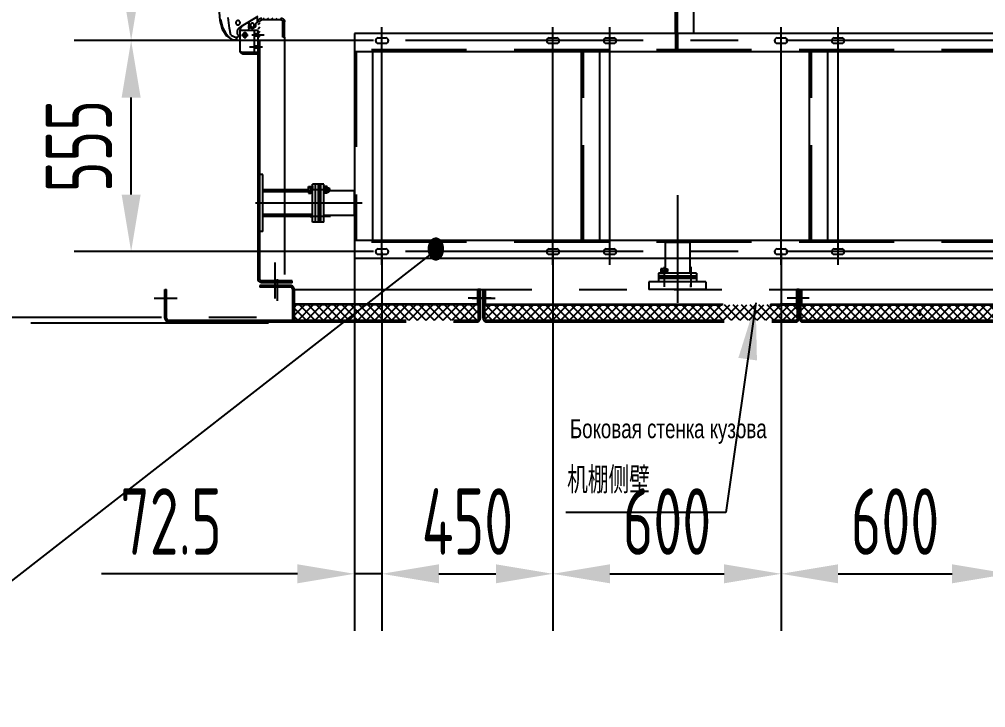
# Model space of a CAD drawing. Header units: millimetres. Extents: x 1934 to 22934, y 25951 to 41379.
# Drawn here: x 6474 to 9016, y 34630 to 36441 of the extents above; entities that cross this region are included whole.
import ezdxf
from ezdxf.enums import TextEntityAlignment as Align

# ---------------------------------------------------------------- set-up
doc = ezdxf.new("R2010")
doc.units = ezdxf.units.MM
doc.header["$LTSCALE"] = 500
for name, pattern in [('F', [0.75, 0.5, -0.25]), ('G', [2, 1.25, -0.25, 0.25, -0.25]), ('K', [2.5, 1.25, -0.25, 0.25, -0.25, 0.25, -0.25])]:
    doc.linetypes.add(name, pattern=pattern)
for name, color, linetype in [('01', 7, 'Continuous'), ('02', 1, 'Continuous'), ('04', 2, 'F'), ('05', 4, 'G'), ('07', 6, 'K'), ('08', 1, 'Continuous')]:
    doc.layers.add(name, color=color, linetype=linetype)
doc.styles.get("Standard").update_dxf_attribs({"font": 'isocp', "width": 0.707, "bigfont": 'intecad.shx'})
doc.dimstyles.new('INTE', dxfattribs={"dimscale": 50, "dimtxt": 3.5, "dimasz": 3, "dimexe": 3, "dimexo": 0, "dimgap": 1, "dimtad": 1, "dimdsep": 46, "dimtxsty": 'Standard', "dimcen": 0, "dimclrd": 1, "dimclre": 1, "dimclrt": 3, "dimadec": 0, "dimazin": 0, "dimtfac": 1, "dimtmove": 0, "dimatfit": 0, "dimfxl": 1, "dimarcsym": 0})
pattern_1 = [(45, (32201.197, -1405.669), (-11.22532, 11.22532), []), (135, (32201.197, -1405.669), (-11.22532, -11.22532), [])]

# ---------------------------------------------------------------- blocks, each defined once
blk = doc.blocks.new('CB')
at = {"layer": '07', "linetype": 'K'}
h = blk.add_hatch(dxfattribs=at)
h.set_pattern_fill('ANSI37', color=6, scale=5, style=0)
h.set_pattern_definition([(135, (35550.628, -1405.669), (11.22532, 11.22532), []), (45, (35550.628, -1405.669), (11.22532, -11.22532), [])])
edge = h.paths.add_edge_path()
edge.add_line((33382.4, -2.9), (33382.4, -42.9))
edge.add_line((33382.4, -42.9), (33862.9, -42.9))
edge.add_arc((33862.9, -37.9), 5, 270, 360)
edge.add_line((33867.9, -37.9), (33867.9, -2.9))
edge.add_line((33867.9, -2.9), (33382.4, -2.9))
h = blk.add_hatch(dxfattribs=at)
h.set_pattern_fill('ANSI37', color=6, scale=5, style=0)
h.set_pattern_definition(pattern_1)
h.paths.add_polyline_path([(34706.9, -2.9), (33883.9, -2.9), (33883.9, -37.9, 0.414214), (33888.9, -42.9), (34701.9, -42.9, 0.414214), (34706.9, -37.9)])
h = blk.add_hatch(dxfattribs=at)
h.set_pattern_fill('ANSI37', color=6, scale=5, style=0)
h.set_pattern_definition(pattern_1)
h.paths.add_polyline_path([(35536.9, -2.9), (34715.9, -2.9), (34715.9, -37.9, 0.414214), (34720.9, -42.9), (35531.9, -42.9, 0.414214), (35536.9, -37.9)])
at = {"layer": '07', "color": 6, "linetype": 'K'}
for p, q in [((33337.4, 64.7), (33337.4, 8)), ((33042.4, -37.9), (33042.4, 38.2)), ((33042.4, 38.2), (33046.9, 38.2)), ((33046.9, -37.9), (33046.9, 38.2)), ((33292.4, 48.2), (33292.4, 43.7)), ((33372.9, 48.2), (33292.4, 48.2)), ((33372.9, 43.7), (33292.4, 43.7)), ((33377.9, 38.7), (33377.9, -42.9)), ((33382.4, 38.7), (33382.4, -42.9)), ((33382.4, 38.2), (38771.9, 38.2)), ((33865.9, -0.9), (33865.9, 38.2)), ((33867.9, 38.2), (33865.9, 38.2)), ((33867.9, -37.9), (33867.9, 38.2)), ((33872.4, 38.2), (33867.9, 38.2)), ((33872.4, -37.9), (33872.4, 38.2)), ((33879.4, 38.2), (33883.9, 38.2)), ((33879.4, -37.9), (33879.4, 38.2)), ((33883.9, -37.9), (33883.9, 38.2)), ((33883.9, 38.2), (33885.9, 38.2)), ((33885.9, -0.9), (33885.9, 38.2)), ((34704.9, -0.9), (34704.9, 38.2)), ((34706.9, 38.2), (34704.9, 38.2)), ((34711.4, 38.2), (34706.9, 38.2)), ((34706.9, -37.9), (34706.9, 38.2)), ((34711.4, -37.9), (34711.4, 38.2)), ((34711.4, 38.2), (34715.9, 38.2)), ((34711.4, -37.9), (34711.4, 38.2)), ((34715.9, -37.9), (34715.9, 38.2)), ((34715.9, 38.2), (34717.9, 38.2)), ((34717.9, -0.9), (34717.9, 38.2)), ((33014.1, 15.2), (33074.5, 15.2)), ((33900.7, 15.2), (33840.3, 15.2)), ((33851.1, 15.2), (33911.5, 15.2)), ((34737.7, 15.2), (34679.3, 15.2)), ((33865.9, -0.9), (33382.4, -0.9)), ((33867.9, -2.9), (33382.4, -2.9)), ((33883.9, -2.9), (34706.9, -2.9)), ((33885.9, -0.9), (34661, -0.9)), ((34704.9, -0.9), (34661, -0.9)), ((34715.9, -2.9), (35536.9, -2.9)), ((34717.9, -0.9), (35493, -0.9)), ((33051.9, -42.9), (33862.9, -42.9)), ((33051.9, -47.4), (33862.9, -47.4)), ((33888.9, -42.9), (34701.9, -42.9)), ((33888.9, -47.4), (34701.9, -47.4)), ((34720.9, -42.9), (35531.9, -42.9)), ((34720.9, -47.4), (35531.9, -47.4))]:
    blk.add_line(p, q, dxfattribs=at)
for centre, radius, start, end in [((33372.9, 38.7), 9.5, 0, 90), ((33372.9, 38.7), 5, 0, 90), ((33051.9, -37.9), 9.5, 180, 270), ((33051.9, -37.9), 5, 180, 270), ((33862.9, -37.9), 9.5, 270, 0), ((33862.9, -37.9), 5, 270, 0), ((33888.9, -37.9), 9.5, 180, 270), ((33888.9, -37.9), 5, 180, 270), ((34701.9, -37.9), 9.5, 270, 0), ((34701.9, -37.9), 5, 270, 0), ((34720.9, -37.9), 9.5, 180, 270), ((34720.9, -37.9), 5, 180, 270)]:
    blk.add_arc(centre, radius, start, end, dxfattribs=at)
at = {"layer": '07', "color": 6, "linetype": 'K', "width": 0.605172}
blk.add_text('●', height=15, dxfattribs=at).set_placement((35024.1, -32.7), (35033.1, -32.7), align=Align.FIT)
blk = doc.blocks.new('NHB')
at = {"layer": '07', "color": 6, "linetype": 'K'}
for p, q in [((35802.8, 742.2), (35807.8, 742.2)), ((35802.8, 742.2), (35802.8, 662.2)), ((35802.8, 735.9), (35807.8, 740.9)), ((35807.8, 742.2), (35807.8, 662.2)), ((35802.8, 724.6), (35807.8, 729.6)), ((35802.8, 713.3), (35807.8, 718.3)), ((36449.3, 721.2), (36450.4, 722.2)), ((36449.3, 722.2), (36489.3, 722.2)), ((36449.3, 722.2), (36449.3, 717.2)), ((36449.3, 717.2), (36489.3, 717.2)), ((36456.7, 717.2), (36461.7, 722.2)), ((36468, 717.2), (36473, 722.2)), ((36479.3, 717.2), (36484.3, 722.2)), ((36490.5, 717.1), (36494.3, 720.9)), ((36494.3, 709.6), (36499.1, 714.4)), ((36494.3, 712.2), (36494.3, 662.2)), ((35761, 697.2), (35856.2, 697.2)), ((35802.8, 701.9), (35807.8, 706.9)), ((35802.8, 690.6), (35807.8, 695.6)), ((36494.3, 698.3), (36498.8, 702.8)), ((36494.3, 687), (36499.3, 692)), ((35802.8, 679.3), (35807.8, 684.3)), ((35802.8, 668), (35807.8, 673)), ((35803.9, 657.7), (35807.9, 661.7)), ((36423.5, 629.7), (36423.5, 664.1)), ((36455.3, 636.3), (36455.3, 668.1)), ((36494.3, 675.7), (36499.3, 680.7)), ((36494.3, 664.4), (36499.3, 669.4)), ((35810.1, 652.6), (35814.7, 657.2)), ((35812.8, 657.2), (36489.3, 657.2)), ((35812.8, 652.2), (37999.8, 652.2)), ((35821, 652.2), (35826, 657.2)), ((35832.3, 652.2), (35837.3, 657.2)), ((35843.6, 652.2), (35848.6, 657.2)), ((35854.9, 652.2), (35859.9, 657.2)), ((35866.3, 652.2), (35871.3, 657.2)), ((35877.6, 652.2), (35882.6, 657.2)), ((35888.9, 652.2), (35893.9, 657.2)), ((35900.2, 652.2), (35905.2, 657.2)), ((35911.5, 652.2), (35916.5, 657.2)), ((35922.8, 652.2), (35927.8, 657.2)), ((35939.1, 652.2), (35944.1, 657.2)), ((35950.5, 652.2), (35955.5, 657.2)), ((35961.8, 652.2), (35966.8, 657.2)), ((35973.1, 652.2), (35978.1, 657.2)), ((35984.4, 652.2), (35989.4, 657.2)), ((35995.7, 652.2), (36000.7, 657.2)), ((36007, 652.2), (36012, 657.2)), ((36018.3, 652.2), (36023.3, 657.2)), ((36029.7, 652.2), (36034.7, 657.2)), ((36041, 652.2), (36046, 657.2)), ((36052.3, 652.2), (36057.3, 657.2)), ((36063.6, 652.2), (36068.6, 657.2)), ((36074.9, 652.2), (36079.9, 657.2)), ((36086.2, 652.2), (36091.2, 657.2)), ((36097.5, 652.2), (36102.5, 657.2)), ((36108.8, 652.2), (36113.8, 657.2)), ((36120.2, 652.2), (36125.2, 657.2)), ((36131.5, 652.2), (36136.5, 657.2)), ((36142.8, 652.2), (36147.8, 657.2)), ((36154.1, 652.2), (36159.1, 657.2)), ((36165.4, 652.2), (36170.4, 657.2)), ((36176.7, 652.2), (36181.7, 657.2)), ((36188, 652.2), (36193, 657.2)), ((36199.4, 652.2), (36204.4, 657.2)), ((36210.7, 652.2), (36215.7, 657.2)), ((36222, 652.2), (36227, 657.2)), ((36233.3, 652.2), (36238.3, 657.2)), ((36244.6, 652.2), (36249.6, 657.2)), ((36255.9, 652.2), (36260.9, 657.2)), ((36267.2, 652.2), (36272.2, 657.2)), ((36278.6, 652.2), (36283.6, 657.2)), ((36289.9, 652.2), (36294.9, 657.2)), ((36301.2, 652.2), (36306.2, 657.2)), ((36312.5, 652.2), (36317.5, 657.2)), ((36323.8, 652.2), (36328.8, 657.2)), ((36335.1, 652.2), (36340.1, 657.2)), ((36346.4, 652.2), (36351.4, 657.2)), ((36357.8, 652.2), (36362.8, 657.2)), ((36369.1, 652.2), (36374.1, 657.2)), ((36380.4, 652.2), (36385.4, 657.2)), ((36391.7, 652.2), (36396.7, 657.2)), ((36403, 652.2), (36408, 657.2)), ((36404, 652.2), (36404, 614.9)), ((36404, 652.2), (36466.8, 652.2)), ((36408.6, 652.2), (36408.6, 610.1)), ((36408.6, 643), (36466.8, 643)), ((36414.3, 652.2), (36419.3, 657.2)), ((36420.5, 643), (36420.5, 652.2)), ((36425.6, 652.2), (36430.6, 657.2)), ((36426.5, 643), (36426.5, 652.2)), ((36436.9, 652.2), (36441.9, 657.2)), ((36448.3, 652.2), (36453.3, 657.2)), ((36452.3, 643), (36452.3, 652.2)), ((36458.3, 643), (36458.3, 652.2)), ((36459.6, 652.2), (36464.6, 657.2)), ((36466.8, 652.2), (36466.8, 604.9)), ((36470.9, 652.2), (36475.9, 657.2)), ((36502.9, 651.6), (36476.9, 607.8)), ((36482.2, 652.2), (36487.2, 657.2)), ((36463.3, 617.8), (36445.7, 617.8)), ((36454.5, 609), (36454.5, 626.6)), ((36480.8, 628.7), (36488.3, 627.1)), ((36414, 604.9), (36466.8, 604.9)), ((36442.2, 586.7), (36441.9, 593.2)), ((36444.7, 580.6), (36442.2, 586.7)), ((36454.4, 580.4), (36447.6, 594.3)), ((36449.5, 575.1), (36444.7, 580.6)), ((36452, 569.2), (36444.7, 580.6)), ((36458.3, 567.7), (36449.5, 575.1)), ((36469.6, 557.9), (36452, 569.2)), ((36454.4, 580.4), (36472.2, 576.8)), ((36474.6, 559.1), (36458.3, 567.7)), ((36472.2, 576.8), (36500.6, 573.5)), ((36492.5, 552.1), (36469.6, 557.9)), ((36496, 553.9), (36474.6, 559.1)), ((36536.5, 548.6), (36492.5, 552.1))]:
    blk.add_line(p, q, dxfattribs=at)
at = {"layer": '07'}
blk.add_line((36449.3, 722.2), (35807.8, 722.2), dxfattribs=at)
at = {"layer": '07', "color": 6, "linetype": 'K'}
for centre, radius in [((36480.4, 637.3), 5.1), ((36454.5, 617.8), 5.75), ((36486.8, 599.4), 5.64)]:
    blk.add_circle(centre, radius, dxfattribs=at)
for centre, radius, start, end in [((36489.3, 712.2), 10, 0, 90), ((36489.3, 712.2), 5, 0, 90), ((35812.8, 662.2), 10, 180, 240), ((35812.8, 662.2), 5, 180, 270), ((36489.3, 662.2), 5, 270, 0), ((36489.3, 662.2), 10, 270, 0), ((35812.8, 662.2), 10, 240, 270), ((36480.4, 637.3), 8.63, 76.5931, 272.4155), ((36414, 614.9), 10, 180, 270), ((36462.5, 626.7), 22.2, 281.2933, 324.2152), ((36414.9, 611.3), 6.34, 190.7602, 269.178), ((36444.9, 593), 3, 26.0833, 188.6026), ((36452.5, 595.3), 4.87, 44.9742, 195.8082), ((36461.6, 614.5), 16.7, 249.9859, 336.328)]:
    blk.add_arc(centre, radius, start, end, dxfattribs=at)
for points, knots in [([(36500.6, 647.7), (36500, 648.2), (36499, 649.1), (36497.3, 650.3), (36495.7, 650.1), (36494.4, 650.2), (36493.5, 650.2), (36492.9, 650.2), (36492.1, 650.2), (36491.1, 650.2), (36489.9, 650.1), (36489, 650.1), (36488.1, 650.1), (36487.7, 650.1), (36487, 650.2), (36486.9, 649.2), (36486.3, 648.7), (36486.3, 648), (36485.9, 647.6), (36485.6, 647.2), (36484.9, 646.1), (36483.6, 645.6), (36482.5, 645.7), (36482.4, 645.7)], [0, 0, 0, 0, 2.261436, 4.160168, 5.695822, 7.110322, 7.918286, 8.403066, 9.08983, 10.342167, 11.352921, 12.605258, 13.090038, 13.857595, 14.019192, 14.960797, 15.778279, 16.365989, 16.94826, 17.522111, 17.902974, 20.789855, 21.084049, 21.084049, 21.084049, 21.084049]), ([(36466.8, 627.6), (36467.7, 627.4), (36469.5, 627.2), (36471.1, 628.7), (36472.9, 629.3), (36474.1, 627.7), (36475.8, 628.5), (36477.6, 627.5), (36479.6, 628.8), (36482, 628.6), (36483.6, 628.9), (36485, 628.8), (36486.3, 628.9), (36488, 628.6), (36488.2, 627.5), (36488.3, 627.1)], [0, 0, 0, 0, 2.451134, 5.375445, 6.127513, 7.868326, 9.897743, 10.735699, 13.842233, 15.874784, 17.742739, 18.870195, 19.997651, 21.851776, 23.126211, 23.126211, 23.126211, 23.126211])]:
    blk.add_open_spline(points, degree=3, knots=knots, dxfattribs=at)
blk = doc.blocks.new('TERT')
at = {"layer": '01', "color": 7, "linetype": 'Continuous'}
for p, q in [((61747.5, 1666.9), (61747.5, 2120.9)), ((61795.5, 1666.9), (61795.5, 2120.9)), ((65697.5, 1666.9), (60902.5, 1666.9)), ((60902.5, 1666.9), (60902.5, 1074.9)), ((65697.5, 1618.9), (60902.5, 1618.9)), ((60950.5, 1618.9), (60950.5, 1122.9)), ((61500, 1122.9), (61500, 1618.9)), ((61548, 1122.9), (61548, 1618.9)), ((62100, 1122.9), (62100, 1618.9)), ((62148, 1122.9), (62148, 1618.9)), ((65697.5, 1122.9), (60902.5, 1122.9)), ((65697.5, 1074.9), (60902.5, 1074.9))]:
    blk.add_line(p, q, dxfattribs=at)
at = {"layer": '01'}
for p, q in [((60965, 1655.4), (60985, 1655.4)), ((61415, 1655.4), (61435, 1655.4)), ((61565, 1655.4), (61585, 1655.4)), ((62015, 1655.4), (62035, 1655.4)), ((62165, 1655.4), (62185, 1655.4)), ((60965, 1641.4), (60985, 1641.4)), ((61415, 1641.4), (61435, 1641.4)), ((61565, 1641.4), (61585, 1641.4)), ((62015, 1641.4), (62035, 1641.4)), ((62165, 1641.4), (62185, 1641.4)), ((60965, 1100.4), (60985, 1100.4)), ((61415, 1100.4), (61435, 1100.4)), ((61565, 1100.4), (61585, 1100.4)), ((62015, 1100.4), (62035, 1100.4)), ((62165, 1100.4), (62185, 1100.4)), ((60965, 1086.4), (60985, 1086.4)), ((61415, 1086.4), (61435, 1086.4)), ((61565, 1086.4), (61585, 1086.4)), ((62015, 1086.4), (62035, 1086.4)), ((62165, 1086.4), (62185, 1086.4))]:
    blk.add_line(p, q, dxfattribs=at)
at = {"layer": '01', "color": 7, "linetype": 'Continuous'}
for centre, start, end in [((60965, 1648.4), 90, 270), ((60985, 1648.4), 270, 90), ((61415, 1648.4), 90, 270), ((61435, 1648.4), 270, 90), ((61565, 1648.4), 90, 270), ((61585, 1648.4), 270, 90), ((62015, 1648.4), 90, 270), ((62035, 1648.4), 270, 90), ((62165, 1648.4), 90, 270), ((62185, 1648.4), 270, 90), ((60965, 1093.4), 90, 270), ((60985, 1093.4), 270, 90), ((61415, 1093.4), 90, 270), ((61435, 1093.4), 270, 90), ((61565, 1093.4), 90, 270), ((61585, 1093.4), 270, 90), ((62015, 1093.4), 90, 270), ((62035, 1093.4), 270, 90), ((62165, 1093.4), 90, 270), ((62185, 1093.4), 270, 90)]:
    blk.add_arc(centre, 7, start, end, dxfattribs=at)
at = {"layer": '04', "color": 2, "linetype": 'F'}
for p, q in [((61752.5, 1666.9), (61752.5, 2120.9)), ((61747.5, 1666.9), (61747.5, 1623.9)), ((61752.5, 1666.9), (61752.5, 1623.9)), ((65697.5, 1623.9), (60902.5, 1623.9)), ((60907.5, 1618.9), (60907.5, 1122.9)), ((61505, 1122.9), (61505, 1618.9)), ((62105, 1122.9), (62105, 1618.9)), ((65697.5, 1117.9), (60902.5, 1117.9))]:
    blk.add_line(p, q, dxfattribs=at)
at = {"layer": '05', "color": 4, "linetype": 'G'}
for p, q in [((60975, 1058.4), (60975, 1703.4)), ((61425, 1058.4), (61425, 1703.4)), ((61575, 1058.4), (61575, 1703.4)), ((62025, 1058.4), (62025, 1703.4)), ((62175, 1058.4), (62175, 1703.4)), ((65662.2, 1648.4), (60952.7, 1648.4)), ((65662.2, 1093.4), (60952.7, 1093.4))]:
    blk.add_line(p, q, dxfattribs=at)
blk = doc.blocks.new('*D930')
at = {"layer": '08', "color": 1, "lineweight": -2, "ltscale": 1.25}
for p, q in [((7355.3, 35834.1), (7355.3, 34832.4)), ((7427.8, 35827.3), (7427.8, 34832.4)), ((7205.3, 34982.4), (6690.4, 34982.4)), ((7427.8, 34982.4), (7355.3, 34982.4)), ((7577.8, 34982.4), (7727.8, 34982.4))]:
    blk.add_line(p, q, dxfattribs=at)
at = {"layer": '08', "color": 1, "ltscale": 1.25}
for points in [[(7205.3, 35007.4), (7205.3, 34957.4), (7355.3, 34982.4)], [(7577.8, 35007.4), (7577.8, 34957.4), (7427.8, 34982.4)]]:
    blk.add_solid(points, dxfattribs=at)
at = {"layer": 'Defpoints', "color": 0, "ltscale": 1.25}
for p in [(7355.3, 35834.1), (7427.8, 35827.3), (7355.3, 34982.4)]:
    blk.add_point(p, dxfattribs=at)
at = {"layer": '08', "color": 3, "ltscale": 1.25, "insert": (6872.8, 35120), "char_height": 175, "attachment_point": 5}
blk.add_mtext('72.5', dxfattribs=at)
blk = doc.blocks.new('*D931')
at = {"layer": '08', "color": 1, "lineweight": -2, "ltscale": 1.25}
for p, q in [((7877.8, 35827.3), (7877.8, 34832.4)), ((7427.8, 35763.5), (7427.8, 34832.4)), ((7577.8, 34982.4), (7727.8, 34982.4))]:
    blk.add_line(p, q, dxfattribs=at)
at = {"layer": '08', "color": 1, "ltscale": 1.25}
for points in [[(7577.8, 35007.4), (7577.8, 34957.4), (7427.8, 34982.4)], [(7727.8, 35007.4), (7727.8, 34957.4), (7877.8, 34982.4)]]:
    blk.add_solid(points, dxfattribs=at)
at = {"layer": 'Defpoints', "color": 0, "ltscale": 1.25}
for p in [(7877.8, 35827.3), (7427.8, 35763.5), (7877.8, 34982.4)]:
    blk.add_point(p, dxfattribs=at)
at = {"layer": '08', "color": 3, "ltscale": 1.25, "insert": (7652.8, 35119.9), "char_height": 175, "attachment_point": 5}
blk.add_mtext('450', dxfattribs=at)
blk = doc.blocks.new('*D932')
at = {"layer": '08', "color": 1, "lineweight": -2, "ltscale": 1.25}
for p, q in [((8477.8, 35827.3), (8477.8, 34832.4)), ((7877.8, 35771.5), (7877.8, 34832.4)), ((8027.8, 34982.4), (8327.8, 34982.4))]:
    blk.add_line(p, q, dxfattribs=at)
at = {"layer": '08', "color": 1, "ltscale": 1.25}
for points in [[(8027.8, 35007.4), (8027.8, 34957.4), (7877.8, 34982.4)], [(8327.8, 35007.4), (8327.8, 34957.4), (8477.8, 34982.4)]]:
    blk.add_solid(points, dxfattribs=at)
at = {"layer": 'Defpoints', "color": 0, "ltscale": 1.25}
for p in [(8477.8, 35827.3), (7877.8, 35771.5), (8477.8, 34982.4)]:
    blk.add_point(p, dxfattribs=at)
at = {"layer": '08', "color": 3, "ltscale": 1.25, "insert": (8177.8, 35119.9), "char_height": 175, "attachment_point": 5}
blk.add_mtext('600', dxfattribs=at)
blk = doc.blocks.new('*D933')
at = {"layer": '08', "color": 1, "lineweight": -2, "ltscale": 1.25}
for p, q in [((9077.8, 35823.1), (9077.8, 34832.4)), ((8477.8, 35774.1), (8477.8, 34832.4)), ((8627.8, 34982.4), (8927.8, 34982.4))]:
    blk.add_line(p, q, dxfattribs=at)
at = {"layer": '08', "color": 1, "ltscale": 1.25}
for points in [[(8627.8, 35007.4), (8627.8, 34957.4), (8477.8, 34982.4)], [(8927.8, 35007.4), (8927.8, 34957.4), (9077.8, 34982.4)]]:
    blk.add_solid(points, dxfattribs=at)
at = {"layer": 'Defpoints', "color": 0, "ltscale": 1.25}
for p in [(9077.8, 35823.1), (8477.8, 35774.1), (9077.8, 34982.4)]:
    blk.add_point(p, dxfattribs=at)
at = {"layer": '08', "color": 3, "ltscale": 1.25, "insert": (8777.8, 35119.9), "char_height": 175, "attachment_point": 5}
blk.add_mtext('600', dxfattribs=at)
blk = doc.blocks.new('REW')
at = {"layer": '01', "color": 7, "linetype": 'Continuous'}
for p, q in [((3476.5, -4923.3), (3476.5, -4773.3)), ((3476.5, -4773.3), (3484.5, -4773.3)), ((3484.5, -4923.3), (3484.5, -4773.3)), ((3316, -4898.3), (3316, -4798.3)), ((3316, -4798.3), (3324, -4798.3)), ((3324, -4898.3), (3324, -4798.3)), ((3324, -4898.3), (3324, -4798.3)), ((3324, -4798.3), (3346, -4798.3)), ((3326, -4898.3), (3326, -4798.3)), ((3328, -4898.3), (3328, -4798.3)), ((3330, -4898.3), (3330, -4798.3)), ((3338, -4898.3), (3338, -4798.3)), ((3346, -4898.3), (3346, -4798.3)), ((3236, -4880.7), (3236, -4815.7)), ((3236, -4815.7), (3302.6, -4815.8)), ((3357, -4813.3), (3476.5, -4813.4)), ((3236, -4880.7), (3316, -4880.8)), ((3316, -4898.3), (3324, -4898.3)), ((3324, -4898.3), (3346, -4898.3)), ((3346, -4883.3), (3476.5, -4883.4)), ((3476.5, -4923.3), (3484.5, -4923.3))]:
    blk.add_line(p, q, dxfattribs=at)
at = {"layer": '01'}
for p, q in [((3307.6, -4813.3), (3307.6, -4804.4)), ((3307.6, -4804.4), (3316, -4804.4)), ((3316, -4804.4), (3316, -4813.3)), ((3346, -4803.3), (3346, -4813.3)), ((3348, -4803.3), (3346, -4803.3)), ((3348, -4813.3), (3348, -4803.3)), ((3350.6, -4804.4), (3350.6, -4813.3)), ((3357, -4804.4), (3350.6, -4804.4)), ((3357, -4813.3), (3357, -4804.4)), ((3307.6, -4808.3), (3302.6, -4808.3)), ((3302.6, -4808.3), (3302.6, -4813.3)), ((3302.6, -4818.3), (3302.6, -4813.3)), ((3307.6, -4818.3), (3302.6, -4818.3)), ((3307.6, -4808.3), (3316, -4808.3)), ((3307.6, -4813.3), (3307.6, -4822.2)), ((3307.6, -4818.3), (3316, -4818.3)), ((3307.6, -4822.2), (3316, -4822.2)), ((3316, -4822.2), (3316, -4813.3)), ((3346, -4823.3), (3346, -4813.3)), ((3348, -4823.3), (3346, -4823.3)), ((3348, -4805.6), (3348, -4813.3)), ((3350.6, -4805.6), (3348, -4805.6)), ((3350.6, -4813.3), (3348, -4811.8)), ((3348, -4813.3), (3348, -4823.3)), ((3348, -4821), (3348, -4813.3)), ((3348, -4813.3), (3350.6, -4814.8)), ((3350.6, -4821), (3348, -4821)), ((3350.6, -4813.3), (3350.6, -4805.6)), ((3350.6, -4808.3), (3357, -4808.3)), ((3350.6, -4813.3), (3350.6, -4821)), ((3350.6, -4822.2), (3350.6, -4813.3)), ((3350.6, -4818.3), (3357, -4818.3)), ((3357, -4822.2), (3350.6, -4822.2)), ((3357, -4813.3), (3357, -4822.2))]:
    blk.add_line(p, q, dxfattribs=at)
at = {"layer": '02'}
for p, q in [((3302.6, -4809.3), (3307.6, -4809.3)), ((3302.6, -4817.3), (3307.6, -4817.3))]:
    blk.add_line(p, q, dxfattribs=at)
at = {"layer": '04', "color": 2, "linetype": 'F'}
for p, q in [((3346, -4818.3), (3476.5, -4818.4)), ((3346, -4878.3), (3476.5, -4878.4))]:
    blk.add_line(p, q, dxfattribs=at)
at = {"layer": '05'}
for p, q in [((3299.2, -4813.3), (3352.4, -4813.3)), ((3352.7, -4813.3), (3345.9, -4813.3)), ((3350.1, -4813.3), (3346, -4813.3)), ((3299.2, -4883.3), (3352.4, -4883.3))]:
    blk.add_line(p, q, dxfattribs=at)
at = {"layer": '05', "color": 4, "linetype": 'G'}
for p, q in [((3352.7, -4813.3), (3346, -4813.3)), ((3215.8, -4848.2), (3496.5, -4848.4)), ((3352.7, -4883.3), (3346, -4883.3))]:
    blk.add_line(p, q, dxfattribs=at)
blk = doc.blocks.new('*D940')
at = {"layer": '08', "color": 1, "lineweight": -2, "ltscale": 1.25}
for p, q in [((7405.5, 36385.1), (6618, 36385.1)), ((6768, 35980.1), (6768, 36235.1)), ((7405.5, 35830.1), (6618, 35830.1))]:
    blk.add_line(p, q, dxfattribs=at)
at = {"layer": '08', "color": 1, "ltscale": 1.25}
for points in [[(6743, 36235.1), (6793, 36235.1), (6768, 36385.1)], [(6743, 35980.1), (6793, 35980.1), (6768, 35830.1)]]:
    blk.add_solid(points, dxfattribs=at)
at = {"layer": 'Defpoints', "color": 0, "ltscale": 1.25}
for p in [(6768, 36385.1), (7405.5, 36385.1), (7405.5, 35830.1)]:
    blk.add_point(p, dxfattribs=at)
at = {"layer": '08', "color": 3, "ltscale": 1.25, "insert": (6630.5, 36107.6), "char_height": 175, "attachment_point": 5, "rotation": 90}
blk.add_mtext('555', dxfattribs=at)
blk = doc.blocks.new('*D941')
at = {"layer": '08', "color": 1, "lineweight": -2, "ltscale": 1.25}
for p, q in [((7291.7, 37330.1), (6618, 37330.1)), ((6768, 36535.1), (6768, 37180.1)), ((7280.8, 36385.1), (6618, 36385.1))]:
    blk.add_line(p, q, dxfattribs=at)
at = {"layer": '08', "color": 1, "ltscale": 1.25}
for points in [[(6743, 37180.1), (6793, 37180.1), (6768, 37330.1)], [(6743, 36535.1), (6793, 36535.1), (6768, 36385.1)]]:
    blk.add_solid(points, dxfattribs=at)
at = {"layer": 'Defpoints', "color": 0, "ltscale": 1.25}
for p in [(6768, 37330.1), (7291.7, 37330.1), (7280.8, 36385.1)]:
    blk.add_point(p, dxfattribs=at)
at = {"layer": '08', "color": 3, "ltscale": 1.25, "insert": (6630.5, 36857.6), "char_height": 175, "attachment_point": 5, "rotation": 90}
blk.add_mtext('945', dxfattribs=at)
blk = doc.blocks.new('TREW')
at = {"layer": '01', "color": 7, "linetype": 'Continuous'}
for p, q in [((3285.4, -3210.7), (3285.4, -3060.7)), ((3285.4, -3060.7), (3305.4, -3060.7)), ((3305.4, -3210.7), (3305.4, -3060.7)), ((3262.4, -3185.7), (3262.4, -3085.7)), ((3262.4, -3085.7), (3270.4, -3085.7)), ((3270.4, -3185.7), (3270.4, -3085.7)), ((3270.4, -3185.7), (3270.4, -3085.7)), ((3270.4, -3085.7), (3285.4, -3085.7)), ((3272.4, -3185.7), (3272.4, -3085.7)), ((3274.4, -3185.7), (3274.4, -3085.7)), ((3276.4, -3185.7), (3276.4, -3085.7)), ((3224.4, -3103.2), (3251.4, -3103.2)), ((3224.4, -3168.2), (3262.4, -3168.2)), ((3262.4, -3185.7), (3270.4, -3185.7)), ((3270.4, -3185.7), (3285.4, -3185.7)), ((3285.4, -3210.7), (3305.4, -3210.7))]:
    blk.add_line(p, q, dxfattribs=at)
at = {"layer": '01'}
for p, q in [((3251.4, -3100.7), (3251.4, -3091.8)), ((3251.4, -3091.8), (3257.8, -3091.8)), ((3257.8, -3095.7), (3251.4, -3095.7)), ((3251.4, -3100.7), (3251.4, -3109.6)), ((3257.8, -3091.8), (3257.8, -3100.7)), ((3257.8, -3100.7), (3257.8, -3093)), ((3257.8, -3093), (3260.4, -3093)), ((3257.8, -3100.7), (3260.4, -3099.2)), ((3257.8, -3100.7), (3257.8, -3108.4)), ((3257.8, -3109.6), (3257.8, -3100.7)), ((3260.4, -3100.7), (3257.8, -3102.2)), ((3260.4, -3100.7), (3260.4, -3090.7)), ((3260.4, -3090.7), (3262.4, -3090.7)), ((3260.4, -3093), (3260.4, -3100.7)), ((3260.4, -3100.7), (3260.4, -3110.7)), ((3260.4, -3108.4), (3260.4, -3100.7)), ((3262.4, -3090.7), (3262.4, -3100.7)), ((3262.4, -3110.7), (3262.4, -3100.7)), ((3251.4, -3109.6), (3257.8, -3109.6)), ((3257.8, -3108.4), (3260.4, -3108.4)), ((3260.4, -3110.7), (3262.4, -3110.7))]:
    blk.add_line(p, q, dxfattribs=at)
at = {"layer": '04', "color": 2, "linetype": 'F'}
for p, q in [((3182.4, -3168.1), (3182.4, -3103.1)), ((3182.4, -3103.1), (3224.4, -3103.2)), ((3182.4, -3168.1), (3224.4, -3168.2))]:
    blk.add_line(p, q, dxfattribs=at)
at = {"layer": '05'}
for p, q in [((3245.7, -3100.7), (3298.8, -3100.7)), ((3258.4, -3100.7), (3262.4, -3100.7)), ((3245.7, -3170.7), (3298.8, -3170.7))]:
    blk.add_line(p, q, dxfattribs=at)
at = {"layer": '05', "color": 4, "linetype": 'G'}
for p, q in [((3162.2, -3135.6), (3340.4, -3135.8)), ((3299.1, -3170.7), (3292.4, -3170.7))]:
    blk.add_line(p, q, dxfattribs=at)
blk = doc.blocks.new('JGFD')
at = {"layer": '07', "color": 6, "linetype": 'K'}
for p, q in [((21522.1, 6830.9), (23697.6, 6830.9)), ((23678.6, 6814.9), (21524.5, 6814.9))]:
    blk.add_line(p, q, dxfattribs=at)
blk.add_spline([(21524.5, 6814.9), (21470.5, 8225.3), (21978.5, 9295), (22270.4, 9662.3), (23136.4, 10690.9), (23860.7, 11517.4)], degree=3, dxfattribs=at)

msp = doc.modelspace()

# ---------------------------------------------------------------- linework, layer by layer
at = {"layer": '02', "ltscale": 1.25}
msp.add_line((7569.685, 35833.559), (6024.848, 34630.22), dxfattribs=at)
at = {"layer": '05', "color": 142, "linetype": 'G', "ltscale": 1.25}
msp.add_line((8205.311, 35978.533), (8205.317, 35696.502), dxfattribs=at)
at = {"layer": '05', "color": 4, "linetype": 'G', "ltscale": 1.25}
msp.add_line((7367.524, 35957.649), (7094.861, 35957.649), dxfattribs=at)

# ---------------------------------------------------------------- block references
at = {"layer": '01', "ltscale": 1.25, "xscale": -1}
for name, p, rotation in [('NHB', (6449.591, -54.693), 270), ('TREW', (5069.579, 39036.03), 90)]:
    msp.add_blockref(name, p, dxfattribs=dict(at, rotation=rotation))
at = {"layer": '01', "ltscale": 1.25}
for name, p in [('TERT', (-53547.163, 34736.752)), ('CB', (-26185.596, 35692.556))]:
    msp.add_blockref(name, p, dxfattribs=at)
at = {"layer": '01', "ltscale": 1.25, "xscale": -1}
msp.add_blockref('REW', (10591.326, 40806.025), dxfattribs=at)
at = {"layer": '05', "ltscale": 1.25}
msp.add_blockref('JGFD', (-16549.335, 28826.778), dxfattribs=at)

# ---------------------------------------------------------------- texts
at = {"layer": '02', "ltscale": 1.25, "insert": (7569.685, 35833.559), "char_height": 50, "attachment_point": 5}
msp.add_mtext('{\\fSimSun|b0|i0|c134|p2;●}', dxfattribs=at)
at = {"layer": '02', "insert": (7922.301, 35389.215), "char_height": 50, "attachment_point": 1}
msp.add_mtext('{\\fArial|b0|i0|c204|p34;\\C3;Боковая стенка кузова}', dxfattribs=at)
at = {"layer": '05', "color": 3, "ltscale": 1.25, "insert": (8132.815, 35193.774), "char_height": 70, "attachment_point": 9}
msp.add_mtext('机棚侧壁', dxfattribs=at)

# ---------------------------------------------------------------- dimensions: what is measured, and where the dimension line sits
at = {"layer": '08', "ltscale": 1.25}
for base, p1, p2, picture, middle in [((6768.031, 37330.149), (7280.768, 36385.149), (7291.677, 37330.149), '*D941', (6630.531, 36857.649)), ((6768.031, 36385.149), (7405.526, 35830.149), (7405.526, 36385.149), '*D940', (6630.531, 36107.649))]:
    dim = msp.add_linear_dim(base=base, p1=p1, p2=p2, angle=90, dimstyle='INTE', dxfattribs=at)
    dim.commit()
    dim.dimension.update_dxf_attribs({"geometry": picture, "text_midpoint": middle})
for base, p1, p2, picture, middle in [((7355.316, 34982.434), (7427.816, 35827.304), (7355.316, 35834.149), '*D930', (6872.842, 35119.951)), ((7877.816, 34982.434), (7427.816, 35763.473), (7877.816, 35827.304), '*D931', (7652.816, 35119.934)), ((8477.816, 34982.434), (7877.816, 35771.5), (8477.816, 35827.304), '*D932', (8177.816, 35119.934)), ((9077.816, 34982.434), (8477.816, 35774.077), (9077.816, 35823.149), '*D933', (8777.816, 35119.934))]:
    dim = msp.add_linear_dim(base=base, p1=p1, p2=p2, dimstyle='INTE', dxfattribs=at)
    dim.commit()
    dim.dimension.update_dxf_attribs({"geometry": picture, "text_midpoint": middle})

# ---------------------------------------------------------------- leaders
at = {"layer": '02', "color": 1, "linetype": 'Continuous', "ltscale": 1.25, "annotation_type": 0, "has_hookline": 1, "hookline_direction": 1, "text_width": 221.055}
msp.add_leader([(8411.158, 35695.649), (8332.815, 35143.774), (8182.815, 35143.774)], dimstyle='INTE', dxfattribs=at)

doc.saveas('drawing.dxf')
